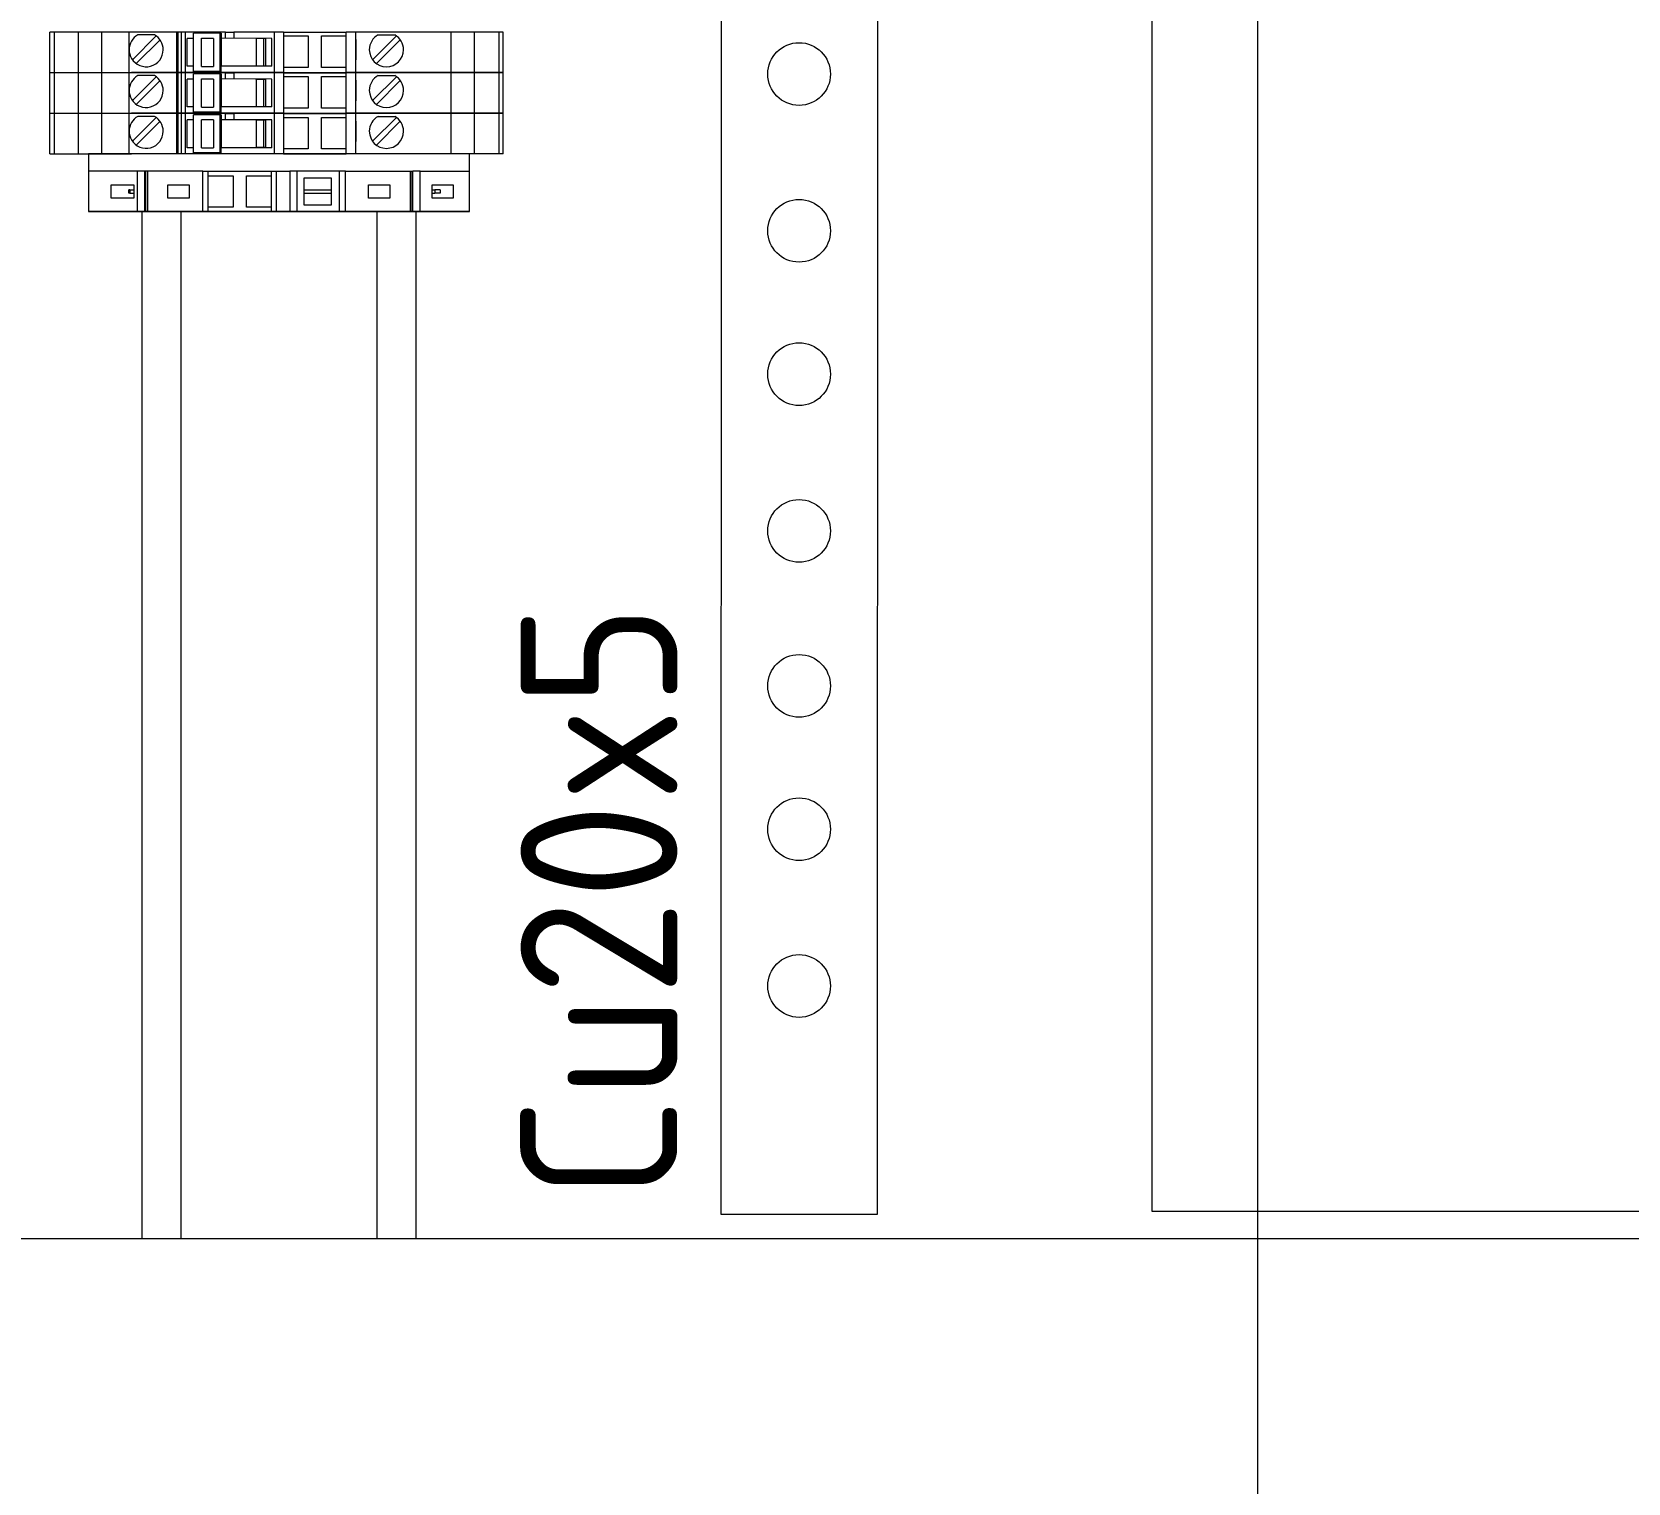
# Model space of a CAD drawing. Header units: millimetres. Extents: x 4962 to 7449, y 754 to 2938.
# Drawn here: x 5658.9 to 5862.5, y 1145.4 to 1330.5 of the extents above; entities that cross this region are included whole.
import ezdxf

# ---------------------------------------------------------------- set-up
doc = ezdxf.new("R2010")
doc.units = ezdxf.units.MM
doc.layers.add('000-PI-Oprema', color=30, linetype='Continuous', lineweight=5)
for name, color, linetype in [('000-PI-ORMAR', 2, 'Continuous'), ('002-PI-Kabelska kanalica', 150, 'Continuous'), ('004-PI-DIN Šina', 3, 'Continuous')]:
    doc.layers.add(name, color=color, linetype=linetype)
doc.styles.add('PI0', font='isocpeur.ttf', dxfattribs={"width": 0.9})

msp = doc.modelspace()

# ---------------------------------------------------------------- linework, layer by layer
at = {"color": 0, "linetype": 'ByBlock', "lineweight": 0}
for p, q in [((5672.9, 1307.62), (5672.9, 1176.59)), ((5677.9, 1307.62), (5677.9, 1176.59)), ((5702.9, 1307.62), (5702.9, 1176.59)), ((5707.9, 1176.59), (5707.9, 1307.62))]:
    msp.add_line(p, q, dxfattribs=at)
at = {"color": 0, "linetype": 'ByBlock', "lineweight": 0, "ltscale": 0.25}
msp.add_lwpolyline([(5666.1, 1314.97), (5666.1, 1307.62), (5714.7, 1307.62), (5714.7, 1314.97), (5666.1, 1314.97)], dxfattribs=at)
at = {"layer": '000-PI-Oprema', "color": 0, "linetype": 'ByBlock', "lineweight": 0}
for p, q in [((5661.2, 1325.37), (5661.2, 1330.52)), ((5683.57, 1330.52), (5661.2, 1330.52)), ((5661.74, 1330.52), (5661.74, 1325.37)), ((5664.82, 1325.37), (5664.82, 1330.52)), ((5667.82, 1325.37), (5667.82, 1330.52)), ((5671.32, 1325.37), (5671.32, 1330.52)), ((5674.74, 1330.03), (5671.71, 1327)), ((5672.41, 1330.17), (5672.41, 1330.17)), ((5674.53, 1330.17), (5672.41, 1330.17)), ((5674.53, 1330.17), (5674.53, 1330.17)), ((5674.74, 1330.03), (5674.74, 1330.03)), ((5677.4, 1325.37), (5677.4, 1330.52)), ((5677.5, 1330.52), (5677.5, 1330.52)), ((5677.5, 1330.52), (5677.5, 1325.37)), ((5677.92, 1330.52), (5677.92, 1325.37)), ((5678.47, 1325.37), (5678.47, 1330.52)), ((5682.88, 1330.38), (5679.51, 1330.38)), ((5679.51, 1325.51), (5679.51, 1330.38)), ((5679.51, 1330.38), (5679.51, 1330.38)), ((5680.15, 1330.52), (5680.15, 1330.52)), ((5680.52, 1326.14), (5680.52, 1329.74)), ((5683.04, 1330.38), (5682.88, 1330.38)), ((5682.88, 1330.38), (5682.88, 1325.51)), ((5683.04, 1330.38), (5683.04, 1329.69)), ((5689.52, 1329.72), (5683.04, 1329.74)), ((5683.57, 1330.52), (5683.57, 1330.52)), ((5683.57, 1330.52), (5683.58, 1330.52)), ((5683.57, 1329.74), (5683.57, 1330.52)), ((5683.58, 1330.52), (5684.67, 1330.52)), ((5684.67, 1330.52), (5684.67, 1330.52)), ((5689.8, 1330.52), (5684.67, 1330.52)), ((5684.67, 1330.52), (5684.67, 1329.74)), ((5685.2, 1330.52), (5685.2, 1330.52)), ((5691, 1330.52), (5689.8, 1330.52)), ((5689.8, 1330.52), (5689.8, 1325.37)), ((5691, 1330.52), (5691, 1330.52)), ((5691, 1330.52), (5699, 1330.52)), ((5691, 1330.52), (5691, 1325.37)), ((5691, 1330.04), (5691, 1330.04)), ((5691, 1330.04), (5694.15, 1330.04)), ((5694.15, 1330.04), (5694.15, 1326.02)), ((5694.15, 1330.04), (5694.15, 1330.04)), ((5695.85, 1326.02), (5695.85, 1330.04)), ((5695.85, 1330.04), (5695.85, 1330.04)), ((5695.85, 1330.04), (5699, 1330.04)), ((5699, 1330.52), (5699, 1330.52)), ((5700.2, 1330.52), (5699, 1330.52)), ((5699, 1325.37), (5699, 1330.52)), ((5699, 1330.04), (5699, 1330.04)), ((5719, 1330.52), (5700.2, 1330.52)), ((5700.2, 1325.37), (5700.2, 1330.52)), ((5705.39, 1330.03), (5702.36, 1327)), ((5703.06, 1330.17), (5705.18, 1330.17)), ((5703.06, 1330.17), (5703.06, 1330.17)), ((5705.18, 1330.17), (5705.18, 1330.17)), ((5712.37, 1325.37), (5712.37, 1330.52)), ((5715.37, 1325.37), (5715.37, 1330.52)), ((5718.45, 1330.52), (5718.45, 1325.37)), ((5719, 1325.37), (5719, 1330.52)), ((5672.2, 1326.5), (5675.24, 1329.54)), ((5675.24, 1329.54), (5675.24, 1329.54)), ((5677.4, 1326.97), (5677.4, 1329.57)), ((5677.4, 1329.57), (5677.4, 1329.57)), ((5679.51, 1329.72), (5678.72, 1329.72)), ((5678.72, 1329.72), (5678.72, 1329.72)), ((5678.72, 1326.17), (5678.72, 1329.72)), ((5682.08, 1329.72), (5680.52, 1329.72)), ((5682.08, 1329.72), (5682.08, 1326.19)), ((5683.04, 1329.69), (5683.04, 1326.19)), ((5687.47, 1329.72), (5687.47, 1329.69)), ((5688.47, 1329.69), (5687.47, 1329.69)), ((5687.53, 1326.19), (5687.53, 1329.69)), ((5688.47, 1326.17), (5688.47, 1329.72)), ((5688.72, 1329.69), (5688.47, 1329.69)), ((5688.72, 1329.69), (5688.72, 1329.69)), ((5688.72, 1326.19), (5688.72, 1329.69)), ((5689.47, 1329.72), (5689.47, 1326.17)), ((5689.52, 1329.72), (5689.52, 1329.72)), ((5689.52, 1326.17), (5689.52, 1329.72)), ((5700.2, 1329.57), (5700.2, 1326.97)), ((5700.2, 1329.57), (5700.2, 1329.57)), ((5702.85, 1326.5), (5705.89, 1329.54)), ((5671.71, 1327), (5671.71, 1327)), ((5672.2, 1326.5), (5672.2, 1326.5)), ((5677.4, 1326.97), (5677.4, 1326.97)), ((5679.51, 1326.17), (5678.72, 1326.17)), ((5678.72, 1326.17), (5678.72, 1326.17)), ((5680.52, 1326.14), (5681.93, 1326.14)), ((5681.93, 1326.14), (5682.08, 1326.14)), ((5682.08, 1326.19), (5682.08, 1326.14)), ((5683.04, 1325.51), (5683.04, 1326.19)), ((5689.52, 1326.17), (5683.04, 1326.17)), ((5688.47, 1326.19), (5687.47, 1326.19)), ((5687.47, 1326.19), (5687.47, 1326.17)), ((5688.72, 1326.19), (5688.47, 1326.19)), ((5688.72, 1326.19), (5688.72, 1326.19)), ((5689.52, 1326.17), (5689.52, 1326.17)), ((5691, 1326.02), (5691, 1326.02)), ((5694.15, 1326.02), (5691, 1326.02)), ((5694.15, 1326.02), (5694.15, 1326.02)), ((5699, 1326.02), (5695.85, 1326.02)), ((5695.85, 1326.02), (5695.85, 1326.02)), ((5699, 1326.02), (5699, 1326.02)), ((5700.2, 1326.97), (5700.2, 1326.97)), ((5661.2, 1325.37), (5671.6, 1325.37)), ((5661.2, 1320.17), (5661.2, 1325.32)), ((5683.57, 1325.32), (5661.2, 1325.32)), ((5661.74, 1325.32), (5661.74, 1320.17)), ((5664.82, 1320.17), (5664.82, 1325.32)), ((5667.82, 1320.17), (5667.82, 1325.32)), ((5671.32, 1320.17), (5671.32, 1325.32)), ((5689.8, 1325.37), (5671.6, 1325.37)), ((5674.74, 1324.83), (5671.71, 1321.8)), ((5672.2, 1321.3), (5675.24, 1324.34)), ((5672.41, 1324.97), (5672.41, 1324.97)), ((5674.53, 1324.97), (5672.41, 1324.97)), ((5674.53, 1324.97), (5674.53, 1324.97)), ((5674.74, 1324.83), (5674.74, 1324.83)), ((5675.24, 1324.34), (5675.24, 1324.34)), ((5677.4, 1320.17), (5677.4, 1325.32)), ((5677.4, 1321.77), (5677.4, 1324.37)), ((5677.4, 1324.37), (5677.4, 1324.37)), ((5677.5, 1325.37), (5677.5, 1325.37)), ((5677.5, 1325.32), (5677.5, 1325.32)), ((5677.5, 1325.32), (5677.5, 1320.17)), ((5677.92, 1325.32), (5677.92, 1320.17)), ((5678.47, 1320.17), (5678.47, 1325.32)), ((5679.51, 1324.52), (5678.72, 1324.52)), ((5678.72, 1324.52), (5678.72, 1324.52)), ((5678.72, 1320.97), (5678.72, 1324.52)), ((5682.88, 1325.51), (5679.51, 1325.51)), ((5679.51, 1325.51), (5679.51, 1325.51)), ((5682.88, 1325.18), (5679.51, 1325.18)), ((5679.51, 1320.31), (5679.51, 1325.18)), ((5679.51, 1325.18), (5679.51, 1325.18)), ((5680.15, 1325.37), (5680.15, 1325.37)), ((5680.15, 1325.32), (5680.15, 1325.32)), ((5680.52, 1320.94), (5680.52, 1324.54)), ((5682.08, 1324.52), (5680.52, 1324.52)), ((5682.08, 1324.52), (5682.08, 1320.99)), ((5683.04, 1325.51), (5682.88, 1325.51)), ((5683.04, 1325.18), (5682.88, 1325.18)), ((5682.88, 1325.18), (5682.88, 1320.31)), ((5683.04, 1325.18), (5683.04, 1324.49)), ((5689.52, 1324.52), (5683.04, 1324.54)), ((5683.04, 1324.49), (5683.04, 1320.99)), ((5683.57, 1325.32), (5683.57, 1325.32)), ((5683.57, 1325.32), (5683.58, 1325.32)), ((5683.57, 1324.54), (5683.57, 1325.32)), ((5683.58, 1325.32), (5684.67, 1325.32)), ((5684.67, 1325.32), (5684.67, 1325.32)), ((5689.8, 1325.32), (5684.67, 1325.32)), ((5684.67, 1325.32), (5684.67, 1324.54)), ((5685.2, 1325.37), (5685.2, 1325.37)), ((5685.2, 1325.32), (5685.2, 1325.32)), ((5687.47, 1324.52), (5687.47, 1324.49)), ((5688.47, 1324.49), (5687.47, 1324.49)), ((5687.53, 1320.99), (5687.53, 1324.49)), ((5688.47, 1320.97), (5688.47, 1324.52)), ((5688.72, 1324.49), (5688.47, 1324.49)), ((5688.72, 1324.49), (5688.72, 1324.49)), ((5688.72, 1320.99), (5688.72, 1324.49)), ((5689.47, 1324.52), (5689.47, 1320.97)), ((5689.52, 1324.52), (5689.52, 1324.52)), ((5689.52, 1320.97), (5689.52, 1324.52)), ((5691, 1325.37), (5689.8, 1325.37)), ((5691, 1325.32), (5689.8, 1325.32)), ((5689.8, 1325.32), (5689.8, 1320.17)), ((5691, 1325.37), (5699, 1325.37)), ((5691, 1325.37), (5691, 1325.37)), ((5691, 1325.32), (5691, 1325.32)), ((5691, 1325.32), (5699, 1325.32)), ((5691, 1325.32), (5691, 1320.17)), ((5691, 1324.84), (5691, 1324.84)), ((5691, 1324.84), (5694.15, 1324.84)), ((5694.15, 1324.84), (5694.15, 1320.82)), ((5694.15, 1324.84), (5694.15, 1324.84)), ((5695.85, 1320.82), (5695.85, 1324.84)), ((5695.85, 1324.84), (5695.85, 1324.84)), ((5695.85, 1324.84), (5699, 1324.84)), ((5700.2, 1325.37), (5699, 1325.37)), ((5699, 1325.37), (5699, 1325.37)), ((5699, 1325.32), (5699, 1325.32)), ((5700.2, 1325.32), (5699, 1325.32)), ((5699, 1320.17), (5699, 1325.32)), ((5699, 1324.84), (5699, 1324.84)), ((5719, 1325.37), (5700.2, 1325.37)), ((5719, 1325.32), (5700.2, 1325.32)), ((5700.2, 1320.17), (5700.2, 1325.32)), ((5700.2, 1324.37), (5700.2, 1321.77)), ((5700.2, 1324.37), (5700.2, 1324.37)), ((5705.39, 1324.83), (5702.36, 1321.8)), ((5702.85, 1321.3), (5705.89, 1324.34)), ((5703.06, 1324.97), (5705.18, 1324.97)), ((5703.06, 1324.97), (5703.06, 1324.97)), ((5705.18, 1324.97), (5705.18, 1324.97)), ((5712.37, 1320.17), (5712.37, 1325.32)), ((5715.37, 1320.17), (5715.37, 1325.32)), ((5719, 1325.37), (5718.31, 1325.37)), ((5718.45, 1325.32), (5718.45, 1320.17)), ((5719, 1320.17), (5719, 1325.32)), ((5671.71, 1321.8), (5671.71, 1321.8)), ((5677.4, 1321.77), (5677.4, 1321.77)), ((5700.2, 1321.77), (5700.2, 1321.77)), ((5661.2, 1320.17), (5671.6, 1320.17)), ((5661.2, 1314.97), (5661.2, 1320.12)), ((5683.57, 1320.12), (5661.2, 1320.12)), ((5661.74, 1320.12), (5661.74, 1314.97)), ((5664.82, 1314.97), (5664.82, 1320.12)), ((5667.82, 1314.97), (5667.82, 1320.12)), ((5671.32, 1314.97), (5671.32, 1320.12)), ((5689.8, 1320.17), (5671.6, 1320.17)), ((5674.74, 1319.63), (5671.71, 1316.6)), ((5672.2, 1321.3), (5672.2, 1321.3)), ((5672.41, 1319.77), (5672.41, 1319.77)), ((5674.53, 1319.77), (5672.41, 1319.77)), ((5674.53, 1319.77), (5674.53, 1319.77)), ((5674.74, 1319.63), (5674.74, 1319.63)), ((5677.4, 1314.97), (5677.4, 1320.12)), ((5677.5, 1320.17), (5677.5, 1320.17)), ((5677.5, 1320.12), (5677.5, 1320.12)), ((5677.5, 1320.12), (5677.5, 1314.97)), ((5677.92, 1320.12), (5677.92, 1314.97)), ((5678.47, 1314.97), (5678.47, 1320.12)), ((5679.51, 1320.97), (5678.72, 1320.97)), ((5678.72, 1320.97), (5678.72, 1320.97)), ((5682.88, 1320.31), (5679.51, 1320.31)), ((5679.51, 1320.31), (5679.51, 1320.31)), ((5682.88, 1319.98), (5679.51, 1319.98)), ((5679.51, 1315.11), (5679.51, 1319.98)), ((5679.51, 1319.98), (5679.51, 1319.98)), ((5680.15, 1320.17), (5680.15, 1320.17)), ((5680.15, 1320.12), (5680.15, 1320.12)), ((5680.52, 1320.94), (5681.93, 1320.94)), ((5681.93, 1320.94), (5682.08, 1320.94)), ((5682.08, 1320.99), (5682.08, 1320.94)), ((5683.04, 1320.31), (5682.88, 1320.31)), ((5683.04, 1319.98), (5682.88, 1319.98)), ((5682.88, 1319.98), (5682.88, 1315.11)), ((5683.04, 1320.31), (5683.04, 1320.99)), ((5689.52, 1320.97), (5683.04, 1320.97)), ((5683.04, 1319.98), (5683.04, 1319.29)), ((5683.57, 1320.12), (5683.57, 1320.12)), ((5683.57, 1320.12), (5683.58, 1320.12)), ((5683.57, 1319.34), (5683.57, 1320.12)), ((5683.58, 1320.12), (5684.67, 1320.12)), ((5684.67, 1320.12), (5684.67, 1320.12)), ((5689.8, 1320.12), (5684.67, 1320.12)), ((5684.67, 1320.12), (5684.67, 1319.34)), ((5685.2, 1320.17), (5685.2, 1320.17)), ((5685.2, 1320.12), (5685.2, 1320.12)), ((5688.47, 1320.99), (5687.47, 1320.99)), ((5687.47, 1320.99), (5687.47, 1320.97)), ((5688.72, 1320.99), (5688.47, 1320.99)), ((5688.72, 1320.99), (5688.72, 1320.99)), ((5689.52, 1320.97), (5689.52, 1320.97)), ((5691, 1320.17), (5689.8, 1320.17)), ((5691, 1320.12), (5689.8, 1320.12)), ((5689.8, 1320.12), (5689.8, 1314.97)), ((5691, 1320.82), (5691, 1320.82)), ((5694.15, 1320.82), (5691, 1320.82)), ((5691, 1320.17), (5699, 1320.17)), ((5691, 1320.17), (5691, 1320.17)), ((5691, 1320.12), (5691, 1320.12)), ((5691, 1320.12), (5699, 1320.12)), ((5691, 1320.12), (5691, 1314.97)), ((5691, 1319.64), (5691, 1319.64)), ((5691, 1319.64), (5694.15, 1319.64)), ((5694.15, 1320.82), (5694.15, 1320.82)), ((5694.15, 1319.64), (5694.15, 1315.62)), ((5694.15, 1319.64), (5694.15, 1319.64)), ((5699, 1320.82), (5695.85, 1320.82)), ((5695.85, 1320.82), (5695.85, 1320.82)), ((5695.85, 1315.62), (5695.85, 1319.64)), ((5695.85, 1319.64), (5695.85, 1319.64)), ((5695.85, 1319.64), (5699, 1319.64)), ((5699, 1320.82), (5699, 1320.82)), ((5700.2, 1320.17), (5699, 1320.17)), ((5699, 1320.17), (5699, 1320.17)), ((5699, 1320.12), (5699, 1320.12)), ((5700.2, 1320.12), (5699, 1320.12)), ((5699, 1314.97), (5699, 1320.12)), ((5699, 1319.64), (5699, 1319.64)), ((5719, 1320.17), (5700.2, 1320.17)), ((5719, 1320.12), (5700.2, 1320.12)), ((5700.2, 1314.97), (5700.2, 1320.12)), ((5705.39, 1319.63), (5702.36, 1316.6)), ((5703.06, 1319.77), (5705.18, 1319.77)), ((5703.06, 1319.77), (5703.06, 1319.77)), ((5705.18, 1319.77), (5705.18, 1319.77)), ((5712.37, 1314.97), (5712.37, 1320.12)), ((5715.37, 1314.97), (5715.37, 1320.12)), ((5719, 1320.17), (5718.31, 1320.17)), ((5718.45, 1320.12), (5718.45, 1314.97)), ((5719, 1314.97), (5719, 1320.12)), ((5672.2, 1316.1), (5675.24, 1319.14)), ((5675.24, 1319.14), (5675.24, 1319.14)), ((5677.4, 1316.57), (5677.4, 1319.17)), ((5677.4, 1319.17), (5677.4, 1319.17)), ((5679.51, 1319.32), (5678.72, 1319.32)), ((5678.72, 1319.32), (5678.72, 1319.32)), ((5678.72, 1315.77), (5678.72, 1319.32)), ((5680.52, 1315.74), (5680.52, 1319.34)), ((5682.08, 1319.32), (5680.52, 1319.32)), ((5682.08, 1319.32), (5682.08, 1315.79)), ((5689.52, 1319.32), (5683.04, 1319.34)), ((5683.04, 1319.29), (5683.04, 1315.79)), ((5687.47, 1319.32), (5687.47, 1319.29)), ((5688.47, 1319.29), (5687.47, 1319.29)), ((5687.53, 1315.79), (5687.53, 1319.29)), ((5688.47, 1315.77), (5688.47, 1319.32)), ((5688.72, 1319.29), (5688.47, 1319.29)), ((5688.72, 1319.29), (5688.72, 1319.29)), ((5688.72, 1315.79), (5688.72, 1319.29)), ((5689.47, 1319.32), (5689.47, 1315.77)), ((5689.52, 1319.32), (5689.52, 1319.32)), ((5689.52, 1315.77), (5689.52, 1319.32)), ((5700.2, 1319.17), (5700.2, 1316.57)), ((5700.2, 1319.17), (5700.2, 1319.17)), ((5702.85, 1316.1), (5705.89, 1319.14)), ((5671.71, 1316.6), (5671.71, 1316.6)), ((5672.2, 1316.1), (5672.2, 1316.1)), ((5677.4, 1316.57), (5677.4, 1316.57)), ((5679.51, 1315.77), (5678.72, 1315.77)), ((5678.72, 1315.77), (5678.72, 1315.77)), ((5680.52, 1315.74), (5681.93, 1315.74)), ((5681.93, 1315.74), (5682.08, 1315.74)), ((5682.08, 1315.79), (5682.08, 1315.74)), ((5683.04, 1315.11), (5683.04, 1315.79)), ((5689.52, 1315.77), (5683.04, 1315.77)), ((5688.47, 1315.79), (5687.47, 1315.79)), ((5687.47, 1315.79), (5687.47, 1315.77)), ((5688.72, 1315.79), (5688.47, 1315.79)), ((5688.72, 1315.79), (5688.72, 1315.79)), ((5689.52, 1315.77), (5689.52, 1315.77)), ((5691, 1315.62), (5691, 1315.62)), ((5694.15, 1315.62), (5691, 1315.62)), ((5694.15, 1315.62), (5694.15, 1315.62)), ((5699, 1315.62), (5695.85, 1315.62)), ((5695.85, 1315.62), (5695.85, 1315.62)), ((5699, 1315.62), (5699, 1315.62)), ((5700.2, 1316.57), (5700.2, 1316.57)), ((5661.2, 1314.97), (5671.6, 1314.97)), ((5666.1, 1314.97), (5666.1, 1307.62)), ((5714.7, 1314.97), (5666.1, 1314.97)), ((5689.8, 1314.97), (5671.6, 1314.97)), ((5677.5, 1314.97), (5677.5, 1314.97)), ((5682.88, 1315.11), (5679.51, 1315.11)), ((5679.51, 1315.11), (5679.51, 1315.11)), ((5680.15, 1314.97), (5680.15, 1314.97)), ((5683.04, 1315.11), (5682.88, 1315.11)), ((5685.2, 1314.97), (5685.2, 1314.97)), ((5691, 1314.97), (5689.8, 1314.97)), ((5691, 1314.97), (5699, 1314.97)), ((5691, 1314.97), (5691, 1314.97)), ((5700.2, 1314.97), (5699, 1314.97)), ((5699, 1314.97), (5699, 1314.97)), ((5719, 1314.97), (5700.2, 1314.97)), ((5714.7, 1307.62), (5714.7, 1314.97)), ((5719, 1314.97), (5718.31, 1314.97)), ((5672.36, 1312.77), (5666.1, 1312.77)), ((5672.36, 1307.62), (5672.36, 1312.77)), ((5673.3, 1312.77), (5672.36, 1312.77)), ((5673.3, 1307.62), (5673.3, 1312.77)), ((5673.4, 1312.77), (5673.3, 1312.77)), ((5673.4, 1312.77), (5673.4, 1307.62)), ((5673.66, 1312.77), (5673.4, 1312.77)), ((5673.66, 1312.77), (5673.66, 1307.62)), ((5680.68, 1312.77), (5673.66, 1312.77)), ((5680.68, 1312.77), (5681.4, 1312.77)), ((5680.68, 1307.62), (5680.68, 1312.77)), ((5681.4, 1312.19), (5681.4, 1312.77)), ((5681.4, 1312.77), (5689.4, 1312.77)), ((5681.4, 1308.19), (5681.4, 1312.19)), ((5681.4, 1312.19), (5684.55, 1312.19)), ((5684.55, 1312.19), (5684.55, 1308.19)), ((5686.25, 1312.19), (5689.4, 1312.19)), ((5686.25, 1308.19), (5686.25, 1312.19)), ((5689.4, 1312.77), (5689.4, 1312.19)), ((5689.4, 1312.77), (5690.11, 1312.77)), ((5689.4, 1312.19), (5689.4, 1308.19)), ((5690.11, 1312.77), (5691.79, 1312.77)), ((5690.11, 1307.62), (5690.11, 1312.77)), ((5692.71, 1312.77), (5691.79, 1312.77)), ((5691.79, 1312.77), (5691.79, 1307.62)), ((5698.09, 1312.77), (5692.71, 1312.77)), ((5692.71, 1312.77), (5692.71, 1307.62)), ((5693.62, 1311.94), (5697.07, 1311.94)), ((5693.62, 1310.39), (5693.62, 1311.94)), ((5697.07, 1311.94), (5697.07, 1310.39)), ((5698.09, 1312.77), (5698.09, 1307.62)), ((5698.91, 1312.77), (5698.09, 1312.77)), ((5698.91, 1307.62), (5698.91, 1312.77)), ((5698.91, 1312.77), (5707.14, 1312.77)), ((5707.14, 1312.77), (5707.14, 1307.62)), ((5707.14, 1312.77), (5707.39, 1312.77)), ((5707.39, 1307.62), (5707.39, 1312.77)), ((5707.39, 1312.77), (5707.49, 1312.77)), ((5708.43, 1312.77), (5707.49, 1312.77)), ((5707.49, 1307.62), (5707.49, 1312.77)), ((5708.43, 1312.77), (5714.7, 1312.77)), ((5708.43, 1307.62), (5708.43, 1312.77)), ((5669, 1309.34), (5669, 1311.04)), ((5669, 1311.04), (5671.9, 1311.04)), ((5671.38, 1310.39), (5671.25, 1310.39)), ((5671.25, 1309.99), (5671.25, 1310.39)), ((5671.38, 1309.99), (5671.25, 1309.99)), ((5671.38, 1310.39), (5671.38, 1309.99)), ((5671.38, 1310.39), (5671.9, 1310.39)), ((5671.38, 1309.99), (5671.9, 1309.99)), ((5671.9, 1311.04), (5671.9, 1310.39)), ((5671.9, 1310.39), (5671.9, 1309.99)), ((5671.9, 1309.99), (5671.9, 1309.34)), ((5676.25, 1311.04), (5678.95, 1311.04)), ((5676.25, 1309.34), (5676.25, 1311.04)), ((5678.95, 1311.04), (5678.95, 1309.34)), ((5693.62, 1310.39), (5697.07, 1310.39)), ((5693.62, 1309.99), (5693.62, 1310.39)), ((5693.62, 1309.99), (5697.07, 1309.99)), ((5693.62, 1308.44), (5693.62, 1309.99)), ((5697.07, 1310.39), (5697.07, 1309.99)), ((5697.07, 1309.99), (5697.07, 1308.44)), ((5701.85, 1311.04), (5704.55, 1311.04)), ((5701.85, 1309.34), (5701.85, 1311.04)), ((5704.55, 1311.04), (5704.55, 1309.34)), ((5709.95, 1310.39), (5709.95, 1311.04)), ((5709.95, 1311.04), (5712.65, 1311.04)), ((5709.95, 1309.99), (5709.95, 1310.39)), ((5709.95, 1310.39), (5710.28, 1310.39)), ((5709.95, 1309.99), (5710.28, 1309.99)), ((5709.95, 1309.34), (5709.95, 1309.99)), ((5710.28, 1310.39), (5710.28, 1309.99)), ((5710.98, 1310.39), (5710.28, 1310.39)), ((5710.98, 1309.99), (5710.28, 1309.99)), ((5710.98, 1310.39), (5710.98, 1309.99)), ((5712.65, 1311.04), (5712.65, 1309.34)), ((5671.9, 1309.34), (5669, 1309.34)), ((5673.3, 1307.62), (5672.36, 1307.62)), ((5673.4, 1307.62), (5673.3, 1307.62)), ((5673.66, 1307.62), (5673.4, 1307.62)), ((5678.95, 1309.34), (5676.25, 1309.34)), ((5680.68, 1307.62), (5681.4, 1307.62)), ((5684.55, 1308.19), (5681.4, 1308.19)), ((5681.4, 1307.62), (5681.4, 1308.19)), ((5689.4, 1308.19), (5686.25, 1308.19)), ((5689.4, 1308.19), (5689.4, 1307.62)), ((5697.07, 1308.44), (5693.62, 1308.44)), ((5704.55, 1309.34), (5701.85, 1309.34)), ((5712.65, 1309.34), (5709.95, 1309.34))]:
    msp.add_line(p, q, dxfattribs=at)
at = {"layer": '000-PI-Oprema', "color": 0, "linetype": 'ByBlock', "lineweight": 0, "ltscale": 0.25}
msp.add_line((5714.7, 1307.62), (5666.1, 1307.62), dxfattribs=at)
at = {"layer": '000-PI-Oprema', "color": 0, "linetype": 'ByBlock', "lineweight": 0}
for centre, radius, start, end in [((5673.47, 1328.27), 2.17, 119.1246, 149.5497), ((5673.47, 1328.27), 2.17, 0, 60.8754), ((5704.12, 1328.27), 2.18, 119.1246, 180), ((5704.12, 1328.27), 2.18, 0, 60.8754), ((5673.47, 1328.27), 2.17, 210.4503, 0), ((5704.12, 1328.27), 2.18, 180, 0), ((5673.47, 1323.07), 2.17, 119.1246, 149.5497), ((5673.47, 1323.07), 2.17, 0, 60.8754), ((5704.12, 1323.07), 2.18, 119.1246, 180), ((5704.12, 1323.07), 2.18, 0, 60.8754), ((5673.47, 1323.07), 2.17, 210.4503, 0), ((5704.12, 1323.07), 2.18, 180, 0), ((5673.47, 1317.87), 2.17, 119.1246, 149.5497), ((5673.47, 1317.87), 2.17, 0, 60.8754), ((5704.12, 1317.87), 2.18, 119.1246, 180), ((5704.12, 1317.87), 2.18, 0, 60.8754), ((5673.47, 1317.87), 2.17, 210.4503, 0), ((5704.12, 1317.87), 2.18, 180, 0)]:
    msp.add_arc(centre, radius, start, end, dxfattribs=at)
for centre, start_param, end_param in [((5673.47, 1328.27), -2.102255, -1.570796), ((5673.47, 1328.27), -1.570796, -1.039338), ((5673.47, 1323.07), -2.102255, -1.570796), ((5673.47, 1323.07), -1.570796, -1.039338), ((5673.47, 1317.87), -2.102255, -1.570796), ((5673.47, 1317.87), -1.570796, -1.039338)]:
    msp.add_ellipse(centre, major_axis=(0, -2.18), ratio=1, start_param=start_param, end_param=end_param, dxfattribs=at)
at = {"layer": '000-PI-ORMAR', "color": 18, "linetype": 'ByBlock', "lineweight": 0, "true_color": 0x000000}
msp.add_line((5815.27, 2758.89), (5815.27, 868.89), dxfattribs=at)
at = {"layer": '002-PI-Kabelska kanalica', "color": 0, "linetype": 'ByBlock', "lineweight": 0}
for p, q in [((5801.77, 2607.11), (5801.77, 1180.11)), ((5801.77, 1180.11), (5921.77, 1180.11)), ((5236.27, 1176.59), (7399.27, 1176.59))]:
    msp.add_line(p, q, dxfattribs=at)
at = {"layer": '004-PI-DIN Šina', "color": 0, "linetype": 'ByBlock', "lineweight": 0}
for p, q in [((5747.29, 2607.11), (5746.77, 1179.7)), ((5766.77, 1179.7), (5767.29, 2607.11)), ((5746.77, 1179.7), (5766.77, 1179.7))]:
    msp.add_line(p, q, dxfattribs=at)
at = {"layer": '004-PI-DIN Šina', "color": 0, "linetype": 'ByBlock', "lineweight": 0, "ltscale": 0.01}
for centre in [(5756.77, 1325.17), (5756.77, 1305.17), (5756.77, 1286.88), (5756.77, 1266.88), (5756.77, 1247.11), (5756.77, 1228.82), (5756.77, 1208.82), (5756.77, 1208.82)]:
    msp.add_circle(centre, 4, dxfattribs=at)

# ---------------------------------------------------------------- texts
at = {"color": 0, "style": 'PI0', "width": 0.9}
msp.add_text('Cu20x5', height=20, rotation=90, dxfattribs=at).set_placement((5741.24, 1181.61))

doc.saveas('drawing.dxf')
